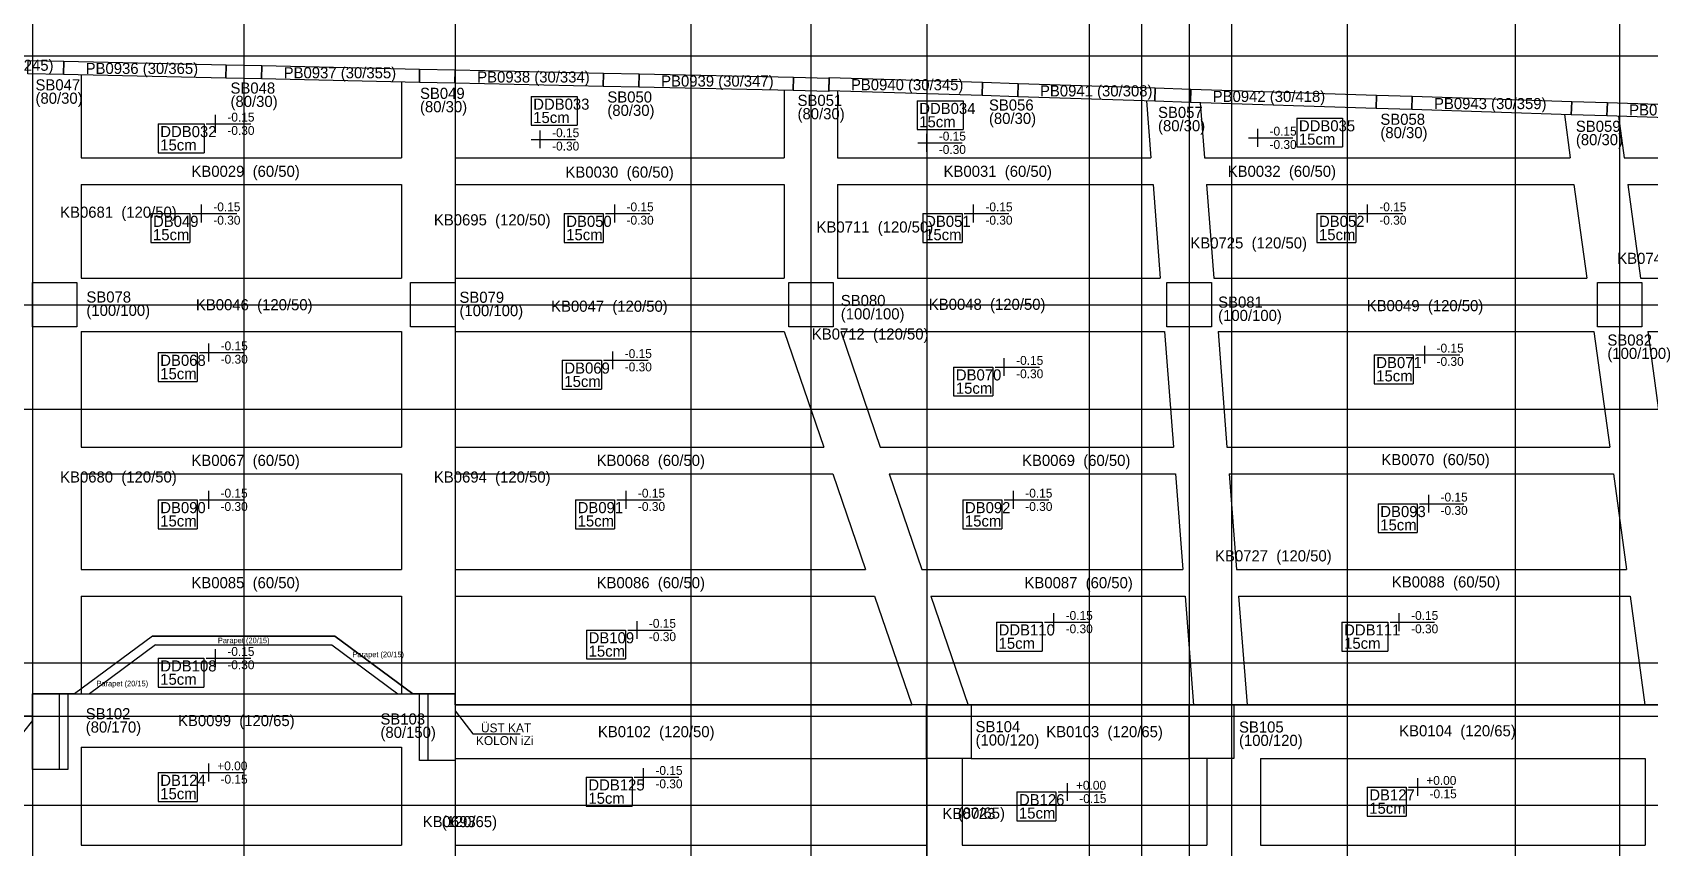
# Model space of a CAD drawing. Header units: millimetres. Extents: x -647929 to -626295, y -75378 to -66578.
# Drawn here: x -640611 to -636976, y -72847 to -71014 of the extents above; entities that cross this region are included whole.
import ezdxf

# ---------------------------------------------------------------- set-up
doc = ezdxf.new("R2010")
doc.units = ezdxf.units.MM
for name, color, linetype in [('KM Aks', 7, 'Continuous'), ('KM Döşeme Markası', 7, 'Continuous'), ('KM Düşük Döşeme Tarama', 7, 'Continuous'), ('KM Kiriş', 7, 'Continuous'), ('KM Kiriş Markası', 7, 'Continuous'), ('KM Kolon', 7, 'Continuous'), ('KM Kolon Markası', 7, 'Continuous'), ('KM Perde', 7, 'Continuous'), ('KM Perde Markası', 7, 'Continuous'), ('LGP-SLAB2', 7, 'Continuous'), ('REBAR_DET2', 7, 'Continuous'), ('REBAR_DET3', 7, 'Continuous'), ('VM Kolon İzi', 7, 'Continuous'), ('VM Parapet', 7, 'Continuous'), ('VM Parapet Marka', 7, 'Continuous')]:
    doc.layers.add(name, color=color, linetype=linetype)

msp = doc.modelspace()

# ---------------------------------------------------------------- linework, layer by layer
at = {"layer": 'KM Aks'}
for p, q in [((-640610.8, -66946.3), (-640610.8, -74883.5)), ((-640135.8, -66946.3), (-640135.8, -74883.5)), ((-639660.8, -66946.3), (-639660.8, -74883.5)), ((-639130.8, -66946.3), (-639130.8, -74883.5)), ((-638860.8, -66946.3), (-638860.8, -74883.5)), ((-638600.8, -66946.3), (-638600.8, -74883.5)), ((-638235.8, -66946.3), (-638235.8, -74898.7)), ((-638118.3, -66946.3), (-638118.3, -74883.5)), ((-638010.8, -66946.3), (-638010.8, -74883.5)), ((-637915.8, -66946.3), (-637915.8, -74883.5)), ((-637655.8, -66946.3), (-637655.8, -74883.5)), ((-637278.3, -66946.3), (-637278.3, -74883.5)), ((-637043.3, -66946.3), (-637043.3, -74883.5)), ((-647537.5, -71066.3), (-629874.7, -71066.3)), ((-647537.5, -71626.3), (-629874.7, -71626.3)), ((-647537.5, -71861.3), (-629874.7, -71861.3)), ((-647537.5, -72431.3), (-629874.7, -72431.3)), ((-647537.5, -72551.3), (-629874.7, -72551.3)), ((-647537.5, -72751.3), (-629874.7, -72751.3))]:
    msp.add_line(p, q, dxfattribs=at)
at = {"layer": 'KM Düşük Döşeme Tarama'}
msp.add_lwpolyline([(-632615.8, -72526.2), (-635175.8, -72526.2), (-635175.8, -72371.2), (-636040.8, -72371.2), (-636040.8, -72526.2), (-639660.8, -72526.2), (-639660.8, -72501.2), (-639755.9, -72501.2), (-639930.9, -72371.2), (-640340.9, -72371.2), (-640515.9, -72501.2), (-640610.8, -72501.2), (-640610.8, -72551.2), (-641860.8, -72551.2)], dxfattribs=at)
at = {"layer": 'KM Kiriş'}
for p, q in [((-640500.9, -71109.6), (-640500.9, -71296.2)), ((-639780.9, -71125.4), (-639780.9, -71296.2)), ((-639660.9, -71128), (-639660.9, -71296.2)), ((-638920.9, -71144.3), (-638920.9, -71296.2)), ((-638800.9, -71145.5), (-638800.9, -71296.2)), ((-638106.7, -71168), (-638096.7, -71296.2)), ((-637986, -71171.9), (-637976.3, -71296.2)), ((-637167.6, -71198.4), (-637154.3, -71296.2)), ((-637046, -71202.4), (-637033.2, -71296.2)), ((-640500.9, -71296.2), (-639780.9, -71296.2)), ((-639660.9, -71296.2), (-638920.9, -71296.2)), ((-638800.9, -71296.2), (-638096.7, -71296.2)), ((-637976.3, -71296.2), (-637154.3, -71296.2)), ((-637033.2, -71296.2), (-636151.4, -71296.2)), ((-640500.9, -71356.2), (-639780.9, -71356.2)), ((-640500.9, -71356.2), (-640500.9, -71566.2)), ((-639780.9, -71356.2), (-639780.9, -71566.2)), ((-639660.9, -71356.2), (-638920.9, -71356.2)), ((-639660.9, -71356.2), (-639660.9, -71566.2)), ((-638920.9, -71356.2), (-638920.9, -71566.2)), ((-638800.9, -71356.2), (-638092, -71356.2)), ((-638800.9, -71356.2), (-638800.9, -71566.2)), ((-638092, -71356.2), (-638075.7, -71566.2)), ((-637971.7, -71356.2), (-637146.1, -71356.2)), ((-637971.7, -71356.2), (-637955.3, -71566.2)), ((-637146.1, -71356.2), (-637117.4, -71566.2)), ((-637025, -71356.2), (-636151.4, -71356.2)), ((-637025, -71356.2), (-636996.3, -71566.2)), ((-640500.9, -71566.2), (-639780.9, -71566.2)), ((-639660.9, -71566.2), (-638920.9, -71566.2)), ((-638800.9, -71566.2), (-638075.7, -71566.2)), ((-637955.3, -71566.2), (-637117.4, -71566.2)), ((-636996.3, -71566.2), (-636151.4, -71566.2)), ((-640500.9, -71686.2), (-639780.9, -71686.2)), ((-640500.9, -71686.2), (-640500.9, -71946.2)), ((-639780.9, -71686.2), (-639780.9, -71946.2)), ((-639660.9, -71686.2), (-638920.8, -71686.2)), ((-639660.9, -71686.2), (-639660.9, -71946.2)), ((-638920.8, -71686.2), (-638832.1, -71946.2)), ((-638794.1, -71686.2), (-638066.4, -71686.2)), ((-638794.1, -71686.2), (-638705.3, -71946.2)), ((-638066.4, -71686.2), (-638046.1, -71946.2)), ((-637946, -71686.2), (-637101, -71686.2)), ((-637946, -71686.2), (-637925.8, -71946.2)), ((-637101, -71686.2), (-637065.6, -71946.2)), ((-636979.9, -71686.2), (-636151.4, -71686.2)), ((-636979.9, -71686.2), (-636944.4, -71946.2)), ((-640500.9, -71946.2), (-639780.9, -71946.2)), ((-639660.9, -71946.2), (-638832.1, -71946.2)), ((-638705.3, -71946.2), (-638046.1, -71946.2)), ((-637925.8, -71946.2), (-637065.6, -71946.2)), ((-640500.9, -72006.2), (-639780.9, -72006.2)), ((-640500.9, -72006.2), (-640500.9, -72221.2)), ((-639780.9, -72006.2), (-639780.9, -72221.2)), ((-639660.9, -72006.2), (-638811.7, -72006.2)), ((-639660.9, -72006.2), (-639660.9, -72221.2)), ((-638811.7, -72006.2), (-638738.3, -72221.2)), ((-638684.9, -72006.2), (-638041.5, -72006.2)), ((-638684.9, -72006.2), (-638611.5, -72221.2)), ((-638041.5, -72006.2), (-638024.8, -72221.2)), ((-637921.1, -72006.2), (-637057.4, -72006.2)), ((-637921.1, -72006.2), (-637904.4, -72221.2)), ((-637057.4, -72006.2), (-637028, -72221.2)), ((-640500.9, -72221.2), (-639780.9, -72221.2)), ((-639660.9, -72221.2), (-638738.3, -72221.2)), ((-638611.5, -72221.2), (-638024.8, -72221.2)), ((-637904.4, -72221.2), (-637028, -72221.2)), ((-640500.9, -72281.2), (-639780.9, -72281.2)), ((-640500.9, -72281.2), (-640500.9, -72501.2)), ((-639780.9, -72281.2), (-639780.9, -72501.2)), ((-639660.9, -72281.2), (-638717.8, -72281.2)), ((-639660.9, -72281.2), (-639660.8, -72501.3)), ((-638717.8, -72281.2), (-638634.3, -72526.2)), ((-638591.1, -72281.2), (-638020.1, -72281.2)), ((-638591.1, -72281.2), (-638507.4, -72526.3)), ((-638020.1, -72281.2), (-638001, -72526.3)), ((-637899.7, -72281.2), (-637019.8, -72281.2)), ((-637899.7, -72281.2), (-637880.7, -72526.2)), ((-637019.8, -72281.2), (-636986.4, -72526.2)), ((-640531, -72501.2), (-639740.8, -72501.2)), ((-639660.8, -72526.2), (-638634.3, -72526.2)), ((-638501, -72526.2), (-638010.8, -72526.2)), ((-637910.8, -72526.2), (-636935.8, -72526.2)), ((-640500.9, -72621.2), (-639780.9, -72621.2)), ((-640500.9, -72621.2), (-640500.9, -72841.2)), ((-639780.9, -72621.2), (-639780.9, -72841.2)), ((-639660.9, -72651.3), (-639660.8, -72861.2)), ((-639660.8, -72646.2), (-638601, -72646.2)), ((-638601, -72646.3), (-638601, -72866.1)), ((-638520.9, -72646.3), (-638520.9, -72841.2)), ((-638501, -72646.2), (-638010.8, -72646.2)), ((-637970.8, -72646.3), (-637970.8, -72841.2)), ((-637850.8, -72646.2), (-636985.8, -72646.2)), ((-637850.8, -72646.2), (-637850.8, -72841.2)), ((-636985.8, -72646.2), (-636985.8, -72841.2)), ((-640500.9, -72841.2), (-639780.9, -72841.2)), ((-639660.9, -72841.2), (-639346.9, -72841.2)), ((-639426.9, -72841.2), (-638749.9, -72841.2)), ((-638829.9, -72841.2), (-638600.9, -72841.2)), ((-638520.9, -72841.2), (-637970.8, -72841.2)), ((-637850.8, -72841.2), (-636985.8, -72841.2))]:
    msp.add_line(p, q, dxfattribs=at)
at = {"layer": 'KM Kolon'}
for points in [[(-640620.5, -71077), (-640540.5, -71078.7), (-640541.2, -71108.7), (-640621.1, -71107)], [(-640175.4, -71086.7), (-640095.4, -71088.5), (-640096, -71118.5), (-640176, -71116.7)], [(-639740.4, -71096.3), (-639660.4, -71098), (-639661, -71128), (-639741, -71126.3)], [(-639326.9, -71105.4), (-639247, -71107.1), (-639247.6, -71137.1), (-639327.6, -71135.4)], [(-638900.2, -71114.7), (-638820.3, -71116.5), (-638820.9, -71146.5), (-638900.9, -71144.7)], [(-638475.1, -71126.1), (-638395.2, -71128.7), (-638396.1, -71158.6), (-638476.1, -71156)], [(-638086.9, -71138.6), (-638006.9, -71141.2), (-638007.9, -71171.2), (-638087.9, -71168.6)], [(-637589.5, -71154.7), (-637509.6, -71157.3), (-637510.5, -71187.3), (-637590.5, -71184.7)], [(-637150.9, -71168.9), (-637070.9, -71171.5), (-637071.9, -71201.5), (-637151.9, -71198.9)], [(-640610.9, -71576.2), (-640510.9, -71576.2), (-640510.9, -71676.2), (-640610.9, -71676.2)], [(-639760.9, -71576.2), (-639660.9, -71576.2), (-639660.9, -71676.2), (-639760.9, -71676.2)], [(-638910.9, -71576.2), (-638810.9, -71576.2), (-638810.9, -71676.2), (-638910.9, -71676.2)], [(-638060.8, -71576.2), (-637960.8, -71576.2), (-637960.8, -71676.2), (-638060.8, -71676.2)], [(-637093.3, -71576.1), (-636993.3, -71576.1), (-636993.3, -71676.1), (-637093.3, -71676.1)], [(-640610.9, -72501.2), (-640530.9, -72501.2), (-640530.9, -72671.2), (-640610.9, -72671.2)], [(-640610.9, -72501.2), (-640550.9, -72501.2), (-640550.9, -72671.2), (-640610.9, -72671.2)], [(-639740.9, -72501.2), (-639660.9, -72501.2), (-639660.9, -72651.2), (-639740.9, -72651.2)], [(-639720.9, -72501.2), (-639660.9, -72501.2), (-639660.9, -72651.2), (-639720.9, -72651.2)], [(-638600.9, -72526.2), (-638500.9, -72526.2), (-638500.9, -72646.2), (-638600.9, -72646.2)], [(-638010.8, -72526.2), (-637910.8, -72526.2), (-637910.8, -72646.2), (-638010.8, -72646.2)]]:
    msp.add_lwpolyline(points, close=True, dxfattribs=at)
at = {"layer": 'KM Perde'}
for points in [[(-640540.5, -71078.7), (-640175.4, -71086.7), (-640176, -71116.7), (-640541.2, -71108.7)], [(-640095.4, -71088.5), (-639740.4, -71096.3), (-639741, -71126.3), (-640096, -71118.5)], [(-639660.4, -71098), (-639326.9, -71105.4), (-639327.6, -71135.4), (-639661, -71128)], [(-639247, -71107.1), (-638900.2, -71114.7), (-638900.9, -71144.7), (-639247.6, -71137.1)], [(-638820.2, -71114.9), (-638475.1, -71126.1), (-638476.1, -71156), (-638820.9, -71144.9)], [(-638395.2, -71128.7), (-638086.9, -71138.6), (-638087.9, -71168.6), (-638396.1, -71158.6)], [(-638006.9, -71141.2), (-637589.5, -71154.7), (-637590.5, -71184.7), (-638007.9, -71171.2)], [(-637509.6, -71157.3), (-637150.9, -71168.9), (-637151.9, -71198.9), (-637510.5, -71187.3)], [(-637070.9, -71171.5), (-636595.3, -71186.9), (-636596.3, -71216.9), (-637071.9, -71201.5)]]:
    msp.add_lwpolyline(points, close=True, dxfattribs=at)
at = {"layer": 'LGP-SLAB2'}
for p, q in [((-639490.1, -71157.7), (-639386.7, -71157.7)), ((-639490.1, -71157.7), (-639490.1, -71222.7)), ((-639386.7, -71157.7), (-639386.7, -71222.7)), ((-638622.5, -71167.4), (-638519.1, -71167.4)), ((-638622.5, -71167.4), (-638622.5, -71232.4)), ((-638519.1, -71167.4), (-638519.1, -71232.4)), ((-637769.2, -71206.4), (-637666, -71206.4)), ((-637769.2, -71206.4), (-637769.2, -71271.4)), ((-637666, -71206.4), (-637666, -71271.4)), ((-640328.4, -71219.4), (-640225, -71219.4)), ((-640328.4, -71219.4), (-640328.4, -71284.4)), ((-640225, -71219.4), (-640225, -71284.4)), ((-639490.1, -71222.7), (-639386.7, -71222.7)), ((-638622.5, -71232.4), (-638519.1, -71232.4)), ((-637769.2, -71271.4), (-637666, -71271.4)), ((-640328.4, -71284.4), (-640225, -71284.4)), ((-640344.7, -71421.2), (-640256.6, -71421.2)), ((-640344.7, -71421.2), (-640344.7, -71486.2)), ((-640256.6, -71421.2), (-640256.6, -71486.2)), ((-639415.9, -71421.2), (-639327.8, -71421.2)), ((-639415.9, -71421.2), (-639415.9, -71486.2)), ((-639327.8, -71421.2), (-639327.8, -71486.2)), ((-638609.2, -71421.2), (-638521.2, -71421.2)), ((-638609.2, -71421.2), (-638609.2, -71486.2)), ((-638521.2, -71421.2), (-638521.2, -71486.2)), ((-637724, -71421.2), (-637635.9, -71421.2)), ((-637724, -71421.2), (-637724, -71486.2)), ((-637635.9, -71421.2), (-637635.9, -71486.2)), ((-640344.7, -71486.2), (-640256.6, -71486.2)), ((-639415.9, -71486.2), (-639327.8, -71486.2)), ((-638609.2, -71486.2), (-638521.2, -71486.2)), ((-637724, -71486.2), (-637635.9, -71486.2)), ((-640328.4, -71733.7), (-640240.2, -71733.7)), ((-640328.4, -71733.7), (-640328.4, -71798.7)), ((-640240.2, -71733.7), (-640240.2, -71798.7)), ((-639420.1, -71751.1), (-639331.9, -71751.1)), ((-639420.1, -71751.1), (-639420.1, -71816.1)), ((-639331.9, -71751.1), (-639331.9, -71816.1)), ((-637595.3, -71738.7), (-637507.2, -71738.7)), ((-637595.3, -71738.7), (-637595.3, -71803.7)), ((-637507.2, -71738.7), (-637507.2, -71803.7)), ((-638540.2, -71766.4), (-638452.1, -71766.4)), ((-638540.2, -71766.4), (-638540.2, -71831.4)), ((-638452.1, -71766.4), (-638452.1, -71831.4)), ((-640328.4, -71798.7), (-640240.2, -71798.7)), ((-639420.1, -71816.1), (-639331.9, -71816.1)), ((-637595.3, -71803.7), (-637507.2, -71803.7)), ((-638540.2, -71831.4), (-638452.1, -71831.4)), ((-640328.4, -72064.9), (-640240.3, -72064.9)), ((-640328.4, -72064.9), (-640328.4, -72129.9)), ((-640240.3, -72064.9), (-640240.3, -72129.9)), ((-639390.3, -72064.9), (-639302.2, -72064.9)), ((-639390.3, -72064.9), (-639390.3, -72129.9)), ((-639302.2, -72064.9), (-639302.2, -72129.9)), ((-638519.8, -72064.9), (-638431.6, -72064.9)), ((-638519.8, -72064.9), (-638519.8, -72129.9)), ((-638431.6, -72064.9), (-638431.6, -72129.9)), ((-637586.3, -72073.7), (-637498.2, -72073.7)), ((-637586.3, -72073.7), (-637586.3, -72138.7)), ((-637498.2, -72073.7), (-637498.2, -72138.7)), ((-640328.4, -72129.9), (-640240.3, -72129.9)), ((-639390.3, -72129.9), (-639302.2, -72129.9)), ((-638519.8, -72129.9), (-638431.6, -72129.9)), ((-637586.3, -72138.7), (-637498.2, -72138.7)), ((-639365.6, -72357.6), (-639277.6, -72357.6)), ((-639365.6, -72357.6), (-639365.6, -72422.6)), ((-639277.6, -72357.6), (-639277.6, -72422.6)), ((-638444.1, -72339.9), (-638340.9, -72339.9)), ((-638444.1, -72339.9), (-638444.1, -72404.9)), ((-638340.9, -72339.9), (-638340.9, -72404.9)), ((-637667.5, -72339.9), (-637564.4, -72339.9)), ((-637667.5, -72339.9), (-637667.5, -72404.9)), ((-637564.4, -72339.9), (-637564.4, -72404.9)), ((-638444.1, -72404.9), (-638340.9, -72404.9)), ((-637667.5, -72404.9), (-637564.4, -72404.9)), ((-640328.4, -72420.8), (-640225.1, -72420.8)), ((-640328.4, -72420.8), (-640328.4, -72485.8)), ((-640225.1, -72420.8), (-640225.1, -72485.8)), ((-639365.6, -72422.6), (-639277.6, -72422.6)), ((-640328.4, -72485.8), (-640225.1, -72485.8)), ((-640328.4, -72678.1), (-640240.3, -72678.1)), ((-640328.4, -72678.1), (-640328.4, -72743.1)), ((-640240.3, -72678.1), (-640240.3, -72743.1)), ((-639366.1, -72688.4), (-639262.9, -72688.4)), ((-639366.1, -72688.4), (-639366.1, -72753.4)), ((-639262.9, -72688.4), (-639262.9, -72753.4)), ((-638398.4, -72721.7), (-638310.2, -72721.7)), ((-638398.4, -72721.7), (-638398.4, -72786.7)), ((-638310.2, -72721.7), (-638310.2, -72786.7)), ((-637611, -72710.8), (-637522.9, -72710.8)), ((-637611, -72710.8), (-637611, -72775.8)), ((-637522.9, -72710.8), (-637522.9, -72775.8)), ((-640328.4, -72743.1), (-640240.3, -72743.1)), ((-639366.1, -72753.4), (-639262.9, -72753.4)), ((-638398.4, -72786.7), (-638310.2, -72786.7)), ((-637611, -72775.8), (-637522.9, -72775.8))]:
    msp.add_line(p, q, dxfattribs=at)
at = {"layer": 'REBAR_DET2'}
for p, q in [((-640200, -71199.4), (-640200, -71239.4)), ((-640220, -71219.4), (-640120, -71219.4)), ((-639470.1, -71234.5), (-639470.1, -71274.5)), ((-638601, -71242.1), (-638601, -71282.1)), ((-637857.6, -71230.9), (-637857.6, -71270.9)), ((-639490.1, -71254.5), (-639390.1, -71254.5)), ((-638621, -71262.1), (-638521, -71262.1)), ((-637877.6, -71250.9), (-637777.6, -71250.9)), ((-640251.6, -71421.2), (-640151.6, -71421.2)), ((-640231.6, -71401.2), (-640231.6, -71441.2)), ((-639322.8, -71421.2), (-639222.8, -71421.2)), ((-639302.8, -71401.2), (-639302.8, -71441.2)), ((-638516.2, -71421.2), (-638416.2, -71421.2)), ((-638496.2, -71401.2), (-638496.2, -71441.2)), ((-637630.9, -71421.2), (-637530.9, -71421.2)), ((-637610.9, -71401.2), (-637610.9, -71441.2)), ((-640215.2, -71713.7), (-640215.2, -71753.7)), ((-637482.2, -71718.7), (-637482.2, -71758.7)), ((-640235.1, -71733.7), (-640135.1, -71733.7)), ((-639326.9, -71751.1), (-639226.9, -71751.1)), ((-639306.9, -71731.1), (-639306.9, -71771.1)), ((-638427.1, -71746.4), (-638427.1, -71786.4)), ((-637502.2, -71738.7), (-637402.2, -71738.7)), ((-638447.1, -71766.4), (-638347.1, -71766.4)), ((-640215.3, -72044.9), (-640215.3, -72084.9)), ((-639277.2, -72044.9), (-639277.2, -72084.9)), ((-638406.6, -72044.9), (-638406.6, -72084.9)), ((-640235.3, -72064.9), (-640135.3, -72064.9)), ((-639297.2, -72064.9), (-639197.2, -72064.9)), ((-638426.6, -72064.9), (-638326.6, -72064.9)), ((-637493.2, -72073.7), (-637393.2, -72073.7)), ((-637473.2, -72053.7), (-637473.2, -72093.7)), ((-639252.6, -72337.6), (-639252.6, -72377.6)), ((-638315.9, -72319.9), (-638315.9, -72359.9)), ((-637539.4, -72319.9), (-637539.4, -72359.9)), ((-639272.6, -72357.6), (-639172.6, -72357.6)), ((-638335.9, -72339.9), (-638235.9, -72339.9)), ((-637559.4, -72339.9), (-637459.4, -72339.9)), ((-640200.1, -72400.8), (-640200.1, -72440.8)), ((-640220.1, -72420.8), (-640120.1, -72420.8)), ((-640215.3, -72658.1), (-640215.3, -72698.1)), ((-640235.3, -72678.1), (-640135.3, -72678.1)), ((-639257.9, -72688.4), (-639157.9, -72688.4)), ((-639237.9, -72668.4), (-639237.9, -72708.4)), ((-637497.9, -72690.8), (-637497.9, -72730.8)), ((-638305.2, -72721.7), (-638205.2, -72721.7)), ((-638285.2, -72701.7), (-638285.2, -72741.7)), ((-637517.9, -72710.8), (-637417.9, -72710.8))]:
    msp.add_line(p, q, dxfattribs=at)
at = {"layer": 'VM Kolon İzi'}
for points in [[(-639660.9, -72539.7), (-639620.6, -72591), (-639514.4, -72591)], [(-640610.8, -72561), (-640651.1, -72612.4), (-640757.3, -72612.4)]]:
    msp.add_lwpolyline(points, dxfattribs=at)
at = {"layer": 'VM Parapet'}
for p, q in [((-640340.9, -72371.2), (-640515.9, -72501.2)), ((-640340.9, -72371.2), (-639930.9, -72371.2)), ((-639930.9, -72371.2), (-639755.9, -72501.2)), ((-640334.3, -72391.2), (-640482.3, -72501.2)), ((-640334.3, -72391.2), (-639937.5, -72391.2)), ((-639937.5, -72391.2), (-639789.4, -72501.2))]:
    msp.add_line(p, q, dxfattribs=at)

# ---------------------------------------------------------------- texts
at = {"layer": 'KM Döşeme Markası'}
for s, p in [('DDB033', (-639485.1, -71187.7)), ('DDB034', (-638617.5, -71197.4)), ('15cm', (-639485.1, -71217.7)), ('15cm', (-638617.5, -71227.4)), ('DDB032', (-640323.4, -71249.4)), ('15cm', (-637764.2, -71266.4)), ('DDB035', (-637764.2, -71236.4)), ('15cm', (-640323.4, -71279.4)), ('DB049', (-640339.7, -71451.2)), ('DB050', (-639410.9, -71451.2)), ('DB051', (-638604.2, -71451.2)), ('DB052', (-637719, -71451.2)), ('15cm', (-640339.7, -71481.2)), ('15cm', (-639410.9, -71481.2)), ('15cm', (-638604.2, -71481.2)), ('15cm', (-637719, -71481.2)), ('DB068', (-640323.4, -71763.7)), ('DB069', (-639415.1, -71781.1)), ('DB071', (-637590.3, -71768.7)), ('15cm', (-640323.4, -71793.7)), ('15cm', (-639415.1, -71811.1)), ('DB070', (-638535.2, -71796.4)), ('15cm', (-637590.3, -71798.7)), ('15cm', (-638535.2, -71826.4)), ('DB090', (-640323.4, -72094.9)), ('DB091', (-639385.3, -72094.9)), ('DB092', (-638514.8, -72094.9)), ('DB093', (-637581.3, -72103.7)), ('15cm', (-640323.4, -72124.9)), ('15cm', (-639385.3, -72124.9)), ('15cm', (-638514.8, -72124.9)), ('15cm', (-637581.3, -72133.7)), ('DB109', (-639360.6, -72387.6)), ('DDB110', (-638439.1, -72369.9)), ('DDB111', (-637662.5, -72369.9)), ('15cm', (-639360.6, -72417.6)), ('15cm', (-638439.1, -72399.9)), ('15cm', (-637662.5, -72399.9)), ('DDB108', (-640323.4, -72450.8)), ('15cm', (-640323.4, -72480.8)), ('DB124', (-640323.4, -72708.1)), ('DDB125', (-639361.1, -72718.4)), ('15cm', (-640323.4, -72738.1)), ('15cm', (-639361.1, -72748.4)), ('DB126', (-638393.4, -72751.7)), ('DB127', (-637606, -72740.8)), ('15cm', (-638393.4, -72781.7)), ('15cm', (-637606, -72770.8))]:
    msp.add_text(s, height=25, dxfattribs=at).set_placement(p)
at = {"layer": 'KM Kiriş Markası'}
for s, p in [('KB0029  (60/50)', (-640253.3, -71338.7)), ('KB0030  (60/50)', (-639412.7, -71340.5)), ('KB0031  (60/50)', (-638562.8, -71338.7)), ('KB0032  (60/50)', (-637924.2, -71338.7)), ('KB0681  (120/50)', (-640548.4, -71430.6)), ('KB0695  (120/50)', (-639708.3, -71447.8)), ('KB0711  (120/50)', (-638848.3, -71463.9)), ('KB0725  (120/50)', (-638008.1, -71499.7)), ('KB0745  (120/50)', (-637048.6, -71534.4)), ('KB0046  (120/50)', (-640243.2, -71638.7)), ('KB0047  (120/50)', (-639444.9, -71642)), ('KB0048  (120/50)', (-638595.9, -71637.7)), ('KB0049  (120/50)', (-637611.8, -71640.7)), ('KB0712  (120/50)', (-638858.8, -71704.6)), ('KB0067  (60/50)', (-640253.3, -71988.7)), ('KB0068  (60/50)', (-639342.6, -71988.7)), ('KB0069  (60/50)', (-638386.4, -71988.7)), ('KB0070  (60/50)', (-637578.7, -71986.9)), ('KB0680  (120/50)', (-640548.4, -72026)), ('KB0694  (120/50)', (-639708.3, -72026.1)), ('KB0727  (120/50)', (-637952.6, -72203.3)), ('KB0085  (60/50)', (-640253.3, -72263.7)), ('KB0086  (60/50)', (-639342.6, -72263.7)), ('KB0087  (60/50)', (-638381, -72263.7)), ('KB0088  (60/50)', (-637555.2, -72261.9)), ('KB0099  (120/65)', (-640283.4, -72573.7)), ('KB0102  (120/50)', (-639339.7, -72598.7)), ('KB0103  (120/65)', (-638332, -72598.7)), ('KB0104  (120/65)', (-637538.8, -72596.7)), ('KB0723', (-638565.3, -72782.7)), ('(80/65)', (-638530.8, -72781.7)), ('KB0693', (-639733.4, -72800.9)), ('(120/65)', (-639690.9, -72800.9))]:
    msp.add_text(s, height=25, dxfattribs=at).set_placement(p)
at = {"layer": 'KM Kolon Markası'}
for s, p in [('SB047', (-640603.8, -71144.3)), ('SB048', (-640165.5, -71151.5)), ('SB049', (-639739.6, -71163.4)), ('(80/30)', (-640603.8, -71174.3)), ('(80/30)', (-640165.5, -71181.5)), ('(80/30)', (-639739.6, -71193.4)), ('SB050', (-639318.5, -71171.6)), ('SB051', (-638891, -71179.2)), ('SB056', (-638460.8, -71189.6)), ('(80/30)', (-639318.5, -71201.6)), ('(80/30)', (-638891, -71209.2)), ('(80/30)', (-638460.8, -71219.7)), ('SB057', (-638080.8, -71206.2)), ('(80/30)', (-638080.8, -71236.2)), ('SB058', (-637581.1, -71221.7)), ('(80/30)', (-637581.1, -71251.7)), ('SB059', (-637141.6, -71237.5)), ('(80/30)', (-637141.6, -71267.5)), ('SB078', (-640489.4, -71621.3)), ('SB079', (-639650.9, -71621.9)), ('SB080', (-638793.8, -71629.2)), ('SB081', (-637945.7, -71632.8)), ('(100/100)', (-640489.4, -71651.3)), ('(100/100)', (-639650.9, -71651.9)), ('(100/100)', (-638793.8, -71659.2)), ('(100/100)', (-637945.7, -71662.8)), ('SB082', (-637070.8, -71718.1)), ('(100/100)', (-637070.8, -71748.1)), ('SB102', (-640490.9, -72558.3)), ('SB103', (-639828.5, -72570.1)), ('(80/170)', (-640490.9, -72588.3)), ('(80/150)', (-639828.5, -72600.1)), ('SB104', (-638490.9, -72587.4)), ('(100/120)', (-638490.9, -72617.4)), ('SB105', (-637898.8, -72588.2)), ('(100/120)', (-637898.8, -72618.2))]:
    msp.add_text(s, height=25, dxfattribs=at).set_placement(p)
at = {"layer": 'KM Perde Markası'}
for s, p in [('PB0935 (30/245)', (-640816.1, -71100.2)), ('PB0936 (30/365)', (-640491.1, -71107.3)), ('PB0937 (30/355)', (-640046, -71117.1)), ('PB0938 (30/334)', (-639611, -71126.6)), ('PB0939 (30/347)', (-639197.6, -71135.7)), ('PB0940 (30/345)', (-638771, -71144)), ('PB0941 (30/308)', (-638346.1, -71157.8)), ('PB0942 (30/418)', (-637957.9, -71170.3)), ('PB0943 (30/359)', (-637460.5, -71186.4)), ('PB0944 (30/476)', (-637021.8, -71200.6))]:
    msp.add_text(s, height=25, dxfattribs=at).set_placement(p)
at = {"layer": 'REBAR_DET3'}
for s, p in [(' -0.15', (-640180, -71214.4)), (' -0.30', (-640180, -71244.4)), (' -0.15', (-639450.1, -71249.5)), (' -0.15', (-638581, -71257.1)), (' -0.15', (-637837.6, -71245.9)), (' -0.30', (-639450.1, -71279.5)), (' -0.30', (-638581, -71287.1)), (' -0.30', (-637837.6, -71275.9)), (' -0.15', (-640211.6, -71416.2)), (' -0.30', (-640211.6, -71446.2)), (' -0.15', (-639282.8, -71416.2)), (' -0.30', (-639282.8, -71446.2)), (' -0.15', (-638476.2, -71416.2)), (' -0.30', (-638476.2, -71446.2)), (' -0.15', (-637590.9, -71416.2)), (' -0.30', (-637590.9, -71446.2)), (' -0.15', (-640195.1, -71728.7)), (' -0.15', (-637462.2, -71733.7)), (' -0.30', (-640195.1, -71758.7)), (' -0.15', (-639286.9, -71746.1)), (' -0.30', (-639286.9, -71776.1)), (' -0.15', (-638407.1, -71761.4)), (' -0.30', (-637462.2, -71763.7)), (' -0.30', (-638407.1, -71791.4)), (' -0.15', (-640195.3, -72059.9)), (' -0.15', (-639257.2, -72059.9)), (' -0.15', (-638386.6, -72059.9)), (' -0.30', (-640195.3, -72089.9)), (' -0.30', (-639257.2, -72089.9)), (' -0.30', (-638386.6, -72089.9)), (' -0.15', (-637453.2, -72068.7)), (' -0.30', (-637453.2, -72098.7)), (' -0.15', (-639232.6, -72352.6)), (' -0.15', (-638295.9, -72334.9)), (' -0.15', (-637519.4, -72334.9)), (' -0.30', (-639232.6, -72382.6)), (' -0.30', (-638295.9, -72364.9)), (' -0.30', (-637519.4, -72364.9)), (' -0.15', (-640180.1, -72415.8)), (' -0.30', (-640180.1, -72445.8)), ('+0.00', (-640195.3, -72673.1)), (' -0.15', (-639217.9, -72683.4)), (' -0.15', (-640195.3, -72703.1)), (' -0.30', (-639217.9, -72713.4)), ('+0.00', (-638265.2, -72716.7)), ('+0.00', (-637477.9, -72705.8)), (' -0.15', (-638265.2, -72746.7)), (' -0.15', (-637477.9, -72735.8))]:
    msp.add_text(s, height=20, dxfattribs=at).set_placement(p)
at = {"layer": 'VM Kolon İzi'}
for s, p in [('ÜST KAT', (-639602.6, -72587.8)), ('KOLON iZi', (-639613.8, -72616.3))]:
    msp.add_text(s, height=20, dxfattribs=at).set_placement(p)
at = {"layer": 'VM Parapet Marka'}
for p in [(-640193.9, -72387.2), (-639891.7, -72418.7), (-640466.8, -72484.2)]:
    msp.add_text('Parapet (20/15)', height=12.5, dxfattribs=at).set_placement(p)

doc.saveas('drawing.dxf')
